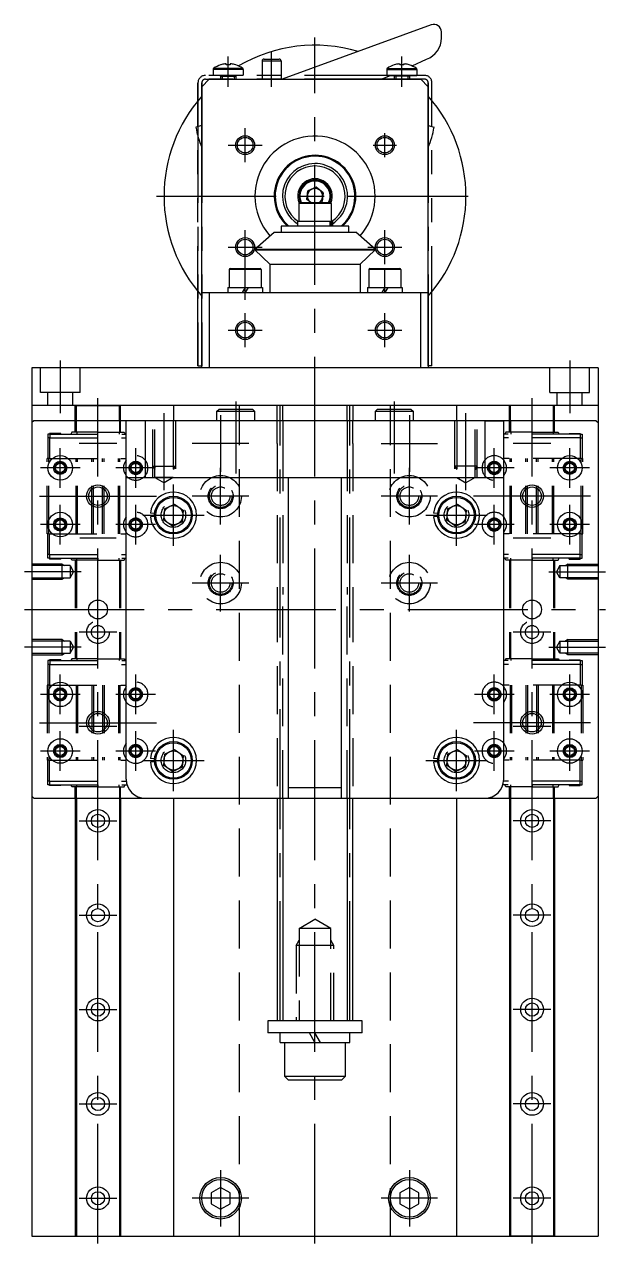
# Model space of a CAD drawing. Extents: x -61 to 509, y -23 to 512.
# Drawn here: x 355.1 to 509.1, y -2 to 321 of the extents above; entities that cross this region are included whole.
import ezdxf

# ---------------------------------------------------------------- set-up
doc = ezdxf.new("R2010")
doc.units = 0
for name, pattern in [('CENTER', [50.8, 31.75, -6.35, 6.35, -6.35]), ('DASHED', [19.05, 12.7, -6.35]), ('PHANTOM', [63.5, 31.75, -6.35, 6.35, -6.35, 6.35, -6.35])]:
    doc.linetypes.add(name, pattern=pattern)
doc.layers.get('0').update_dxf_attribs({"linetype": 'CONTINUOUS'})
doc.layers.add('CENTER', color=1, linetype='CENTER')

msp = doc.modelspace()

# ---------------------------------------------------------------- linework, layer by layer
at = {"color": 7, "linetype": 'CONTINUOUS'}
for p, q in [((462.94, 320.88), (423.43, 306.5)), ((465.62, 317.42), (465.62, 319)), ((407.13, 310.29), (407.14, 310.27)), ((408.61, 310.52), (408.25, 310.52)), ((408.61, 310.27), (408.61, 310.52)), ((409.99, 310.52), (409.64, 310.52)), ((409.64, 310.52), (409.64, 310.27)), ((411.11, 310.27), (411.11, 310.29)), ((418.12, 311.3), (418.12, 306.5)), ((418.12, 311.3), (423.12, 311.3)), ((418.62, 311.8), (422.62, 311.8)), ((423.12, 311.3), (423.12, 307.5)), ((453.14, 310.27), (453.13, 310.29)), ((454.25, 310.52), (454.61, 310.52)), ((454.61, 310.52), (454.61, 310.27)), ((455.64, 310.52), (455.99, 310.52)), ((455.64, 310.27), (455.64, 310.52)), ((457.11, 310.29), (457.11, 310.27)), ((457.87, 309.99), (461.67, 311.78)), ((405.12, 309.04), (405.12, 307.51)), ((413.12, 309.04), (405.12, 309.04)), ((413.12, 307.5), (405.12, 307.5)), ((412.97, 309.33), (405.27, 309.33)), ((407.12, 307.3), (411.12, 307.3)), ((407.12, 307.3), (407.12, 306.5)), ((411.12, 307.3), (411.12, 306.5)), ((413.12, 309.04), (413.12, 307.52)), ((423.12, 307.5), (423.12, 306.5)), ((449.69, 306.5), (452.16, 307.5)), ((451.12, 309.04), (451.12, 307.5)), ((451.12, 309.04), (459.12, 309.04)), ((451.12, 307.5), (459.12, 307.5)), ((451.27, 309.33), (458.97, 309.33)), ((457.12, 307.3), (453.12, 307.3)), ((453.12, 307.3), (453.12, 306.5)), ((457.12, 307.3), (457.12, 306.5)), ((459.12, 309.04), (459.12, 307.5)), ((404.12, 306.5), (402.12, 304.5)), ((402.12, 250), (402.12, 304.5)), ((404.12, 306.5), (460.12, 306.5)), ((462.12, 304.5), (460.12, 306.5)), ((462.12, 250), (462.12, 304.5)), ((402.12, 294.23), (400.54, 293.73)), ((462.12, 294.23), (463.7, 293.73)), ((432.43, 277.84), (430.25, 276.94)), ((434.3, 276.4), (432.43, 277.84)), ((429.94, 274.6), (430.25, 276.94)), ((430.98, 273.8), (429.94, 274.6)), ((434.3, 276.4), (433.99, 274.06)), ((436.37, 273.55), (427.87, 273.55)), ((427.87, 273.55), (427.87, 268.8)), ((428.12, 273.8), (436.12, 273.8)), ((430.88, 273.88), (430.99, 273.8)), ((433.35, 273.8), (433.99, 274.06)), ((436.37, 273.55), (436.37, 268.8)), ((436.15, 268.8), (427.52, 268.8)), ((427.52, 268.8), (427.52, 267.5)), ((436.15, 267.5), (436.15, 268.8)), ((436.15, 268.8), (436.45, 268.8)), ((436.45, 267.5), (436.45, 268.8)), ((436.72, 268.8), (436.45, 268.8)), ((436.72, 268.8), (436.72, 267.5)), ((416.2, 261.43), (421.3, 265.94)), ((421.3, 265.94), (442.94, 265.94)), ((441.12, 267.5), (423.12, 267.5)), ((423.12, 267.5), (423.12, 265.94)), ((441.12, 265.94), (441.12, 267.5)), ((448.05, 261.43), (442.94, 265.94)), ((416.2, 261.43), (448.05, 261.43)), ((416.2, 261.29), (416.2, 261.43)), ((416.2, 261.29), (448.05, 261.29)), ((416.2, 261.29), (420.12, 257.5)), ((448.05, 261.29), (444.12, 257.5)), ((448.05, 261.29), (448.05, 261.43)), ((417.87, 256.05), (409.37, 256.05)), ((409.37, 256.05), (409.37, 251.3)), ((409.62, 256.3), (417.62, 256.3)), ((417.87, 256.05), (417.87, 251.3)), ((420.12, 257.5), (420.12, 250)), ((420.12, 257.5), (444.12, 257.5)), ((444.12, 257.5), (444.12, 250)), ((446.37, 256.05), (446.37, 251.3)), ((454.87, 256.05), (446.37, 256.05)), ((446.62, 256.3), (454.62, 256.3)), ((454.87, 256.05), (454.87, 251.3)), ((402.12, 230), (402.12, 250)), ((402.12, 250), (404.12, 250)), ((404.12, 250), (460.12, 250)), ((404.12, 250), (404.12, 230)), ((409.02, 251.3), (418.22, 251.3)), ((409.02, 251.3), (409.02, 250)), ((413.62, 251.3), (412.81, 250)), ((414.43, 251.3), (413.62, 250)), ((418.22, 251.3), (418.22, 250)), ((446.02, 251.3), (455.22, 251.3)), ((446.02, 251.3), (446.02, 250)), ((450.62, 251.3), (449.81, 250)), ((451.43, 251.3), (450.62, 250)), ((455.22, 251.3), (455.22, 250)), ((460.12, 230), (460.12, 250)), ((460.12, 250), (462.12, 250)), ((462.12, 250), (462.12, 230)), ((507.12, 230), (357.12, 230)), ((357.12, 230), (357.12, 0)), ((460.12, 230), (404.12, 230)), ((507.12, 230), (507.12, 0)), ((507.12, 220), (357.12, 220)), ((368.62, 220), (380.62, 220)), ((368.62, 216), (368.62, 220)), ((368.92, 216), (368.92, 220)), ((380.32, 216), (380.32, 220)), ((380.62, 216), (380.62, 220)), ((394.62, 220), (394.62, 216)), ((422.12, 216), (422.12, 220)), ((423.62, 216), (423.62, 220)), ((440.62, 216), (440.62, 220)), ((442.12, 220), (442.12, 216)), ((469.62, 220), (469.62, 216)), ((495.62, 220), (483.62, 220)), ((483.62, 216), (483.62, 220)), ((483.92, 216), (483.92, 220)), ((495.32, 216), (495.32, 220)), ((495.62, 216), (495.62, 220)), ((406.12, 218.5), (406.72, 219.1)), ((406.12, 218.5), (416.12, 218.5)), ((406.12, 216), (406.12, 218.5)), ((406.72, 219.1), (415.52, 219.1)), ((415.52, 219.1), (416.12, 218.5)), ((416.12, 218.5), (416.12, 216)), ((448.12, 218.5), (448.72, 219.1)), ((448.12, 218.5), (458.12, 218.5)), ((448.12, 216), (448.12, 218.5)), ((448.72, 219.1), (457.52, 219.1)), ((457.52, 219.1), (458.12, 218.5)), ((458.12, 218.5), (458.12, 216)), ((357.62, 216), (357.12, 215.5)), ((357.62, 216), (357.12, 215.5)), ((357.12, 215.5), (357.12, 116.5)), ((357.12, 215.5), (357.12, 116.5)), ((506.62, 216), (357.62, 216)), ((382.12, 121), (382.12, 216)), ((387.12, 216), (382.12, 216)), ((387.12, 216), (387.12, 201)), ((477.12, 216), (477.12, 201)), ((477.12, 216), (482.12, 216)), ((482.12, 121), (482.12, 216)), ((506.62, 216), (507.12, 215.5)), ((506.62, 216), (507.12, 215.5)), ((507.12, 215.5), (507.12, 116.5)), ((507.12, 215.5), (507.12, 116.5)), ((382.12, 201), (482.12, 201)), ((425.12, 116), (425.12, 201)), ((439.12, 116), (439.12, 201)), ((392.22, 192.69), (394.88, 193.92)), ((394.88, 193.92), (397.28, 192.23)), ((467.22, 192.69), (469.88, 193.92)), ((469.88, 193.92), (472.28, 192.23)), ((389.64, 191.39), (388.54, 191.48)), ((389.64, 190.61), (388.54, 190.52)), ((392.22, 192.69), (391.96, 189.77)), ((397.02, 189.31), (397.28, 192.23)), ((464.64, 191.39), (463.54, 191.48)), ((464.64, 190.61), (463.54, 190.52)), ((467.22, 192.69), (466.96, 189.77)), ((472.02, 189.31), (472.28, 192.23)), ((394.36, 188.08), (391.96, 189.77)), ((394.36, 188.08), (397.02, 189.31)), ((469.36, 188.08), (466.96, 189.77)), ((469.36, 188.08), (472.02, 189.31)), ((389.64, 126.39), (388.54, 126.48)), ((392.22, 127.69), (391.96, 124.77)), ((392.22, 127.69), (394.88, 128.92)), ((394.88, 128.92), (397.28, 127.23)), ((397.02, 124.31), (397.28, 127.23)), ((464.64, 126.39), (463.54, 126.48)), ((467.22, 127.69), (466.96, 124.77)), ((467.22, 127.69), (469.88, 128.92)), ((469.88, 128.92), (472.28, 127.23)), ((472.02, 124.31), (472.28, 127.23)), ((389.64, 125.61), (388.54, 125.52)), ((394.36, 123.08), (391.96, 124.77)), ((394.36, 123.08), (397.02, 124.31)), ((464.64, 125.61), (463.54, 125.52)), ((469.36, 123.08), (466.96, 124.77)), ((469.36, 123.08), (472.02, 124.31)), ((357.62, 116), (357.12, 116.5)), ((357.62, 116), (357.12, 116.5)), ((425.12, 118.86), (439.12, 118.86)), ((506.62, 116), (507.12, 116.5)), ((506.62, 116), (507.12, 116.5)), ((357.62, 116), (506.62, 116)), ((357.62, 116), (506.62, 116)), ((368.62, 116), (368.62, 0)), ((368.92, 116), (368.92, 0)), ((380.32, 116), (380.32, 0)), ((380.62, 116), (380.62, 0)), ((387.12, 116), (425.12, 116)), ((394.62, 116), (394.62, 0)), ((421.12, 116), (443.12, 116)), ((422.12, 116), (422.12, 57)), ((423.62, 116), (423.62, 57)), ((425.12, 116), (439.12, 116)), ((439.12, 116), (477.12, 116)), ((440.62, 116), (440.62, 57)), ((442.12, 57), (442.12, 116)), ((469.62, 116), (469.62, 0)), ((483.62, 116), (483.62, 0)), ((483.92, 116), (483.92, 0)), ((495.32, 116), (495.32, 0)), ((495.62, 116), (495.62, 0)), ((444.62, 57), (419.62, 57)), ((419.62, 57), (419.62, 53.8)), ((442.12, 57), (422.12, 57)), ((444.62, 53.8), (444.62, 57)), ((444.62, 53.8), (419.62, 53.8)), ((441.32, 53.8), (422.92, 53.8)), ((422.92, 51.3), (422.92, 53.8)), ((432.12, 51.3), (430.68, 53.8)), ((433.56, 51.3), (432.12, 53.8)), ((441.32, 51.3), (441.32, 53.8)), ((422.92, 51.3), (441.32, 51.3)), ((424.12, 42.3), (424.12, 51.3)), ((440.12, 51.3), (440.12, 42.3)), ((440.12, 42.3), (424.12, 42.3)), ((425.12, 41.3), (424.12, 42.3)), ((440.12, 42.3), (439.12, 41.3)), ((439.12, 41.3), (425.12, 41.3)), ((407.12, 12.89), (404.62, 11.44)), ((404.62, 11.44), (404.62, 8.56)), ((409.62, 11.44), (407.12, 12.89)), ((409.62, 8.56), (409.62, 11.44)), ((457.12, 12.89), (454.62, 11.44)), ((454.62, 11.44), (454.62, 8.56)), ((459.62, 11.44), (457.12, 12.89)), ((459.62, 8.56), (459.62, 11.44)), ((404.62, 8.56), (407.12, 7.11)), ((407.12, 7.11), (409.62, 8.56)), ((454.62, 8.56), (457.12, 7.11)), ((457.12, 7.11), (459.62, 8.56)), ((357.12, 0), (507.12, 0)), ((368.62, 0), (380.62, 0)), ((495.62, 0), (483.62, 0))]:
    msp.add_line(p, q, dxfattribs=at)
at = {"color": 3, "linetype": 'PHANTOM'}
for p, q in [((461.12, 307.5), (403.12, 307.5)), ((401.12, 305.5), (401.12, 230.5)), ((401.12, 230.5), (401.12, 305.5)), ((402.12, 230.5), (402.12, 305.5)), ((402.12, 305.5), (402.12, 230.5)), ((403.12, 306.5), (461.12, 306.5)), ((461.12, 306.5), (403.12, 306.5)), ((462.12, 305.5), (462.12, 230.5)), ((462.12, 230.5), (462.12, 305.5)), ((463.12, 230.5), (463.12, 305.5)), ((401.12, 230.5), (402.12, 230.5)), ((463.12, 230.5), (462.12, 230.5))]:
    msp.add_line(p, q, dxfattribs=at)
at = {"color": 3, "linetype": 'CONTINUOUS'}
for p, q in [((407.5, 307.3), (407.5, 306.5)), ((410.74, 307.3), (410.74, 306.5)), ((453.5, 307.3), (453.5, 306.5)), ((456.74, 307.3), (456.74, 306.5))]:
    msp.add_line(p, q, dxfattribs=at)
at = {"color": 3, "linetype": 'DASHED'}
for p, q in [((359.37, 223.5), (359.37, 230)), ((369.87, 223.5), (369.87, 230)), ((494.37, 223.5), (494.37, 230)), ((504.87, 223.5), (504.87, 230)), ((369.87, 223.5), (359.37, 223.5)), ((361.32, 220), (361.32, 223.5)), ((367.92, 220), (367.92, 223.5)), ((494.37, 223.5), (504.87, 223.5)), ((496.32, 220), (496.32, 223.5)), ((502.92, 220), (502.92, 223.5)), ((412.12, 0), (412.12, 220)), ((452.12, 0), (452.12, 220)), ((368.62, 212.95), (368.62, 216)), ((368.92, 212.95), (368.92, 216)), ((380.32, 216), (380.32, 212.95)), ((380.62, 212.95), (380.62, 216)), ((389.12, 201), (389.12, 216)), ((389.66, 201), (389.66, 216)), ((394.58, 216), (394.58, 201)), ((395.12, 216), (395.12, 201)), ((422.12, 210), (422.12, 216)), ((422.12, 210), (422.12, 216)), ((423.62, 216), (423.62, 210)), ((423.62, 216), (423.62, 210)), ((440.62, 216), (440.62, 210)), ((440.62, 216), (440.62, 210)), ((442.12, 210), (442.12, 216)), ((442.12, 210), (442.12, 216)), ((469.12, 216), (469.12, 201)), ((469.66, 216), (469.66, 201)), ((474.58, 201), (474.58, 216)), ((475.12, 201), (475.12, 216)), ((483.62, 212.95), (483.62, 216)), ((483.92, 216), (483.92, 212.95)), ((495.32, 212.95), (495.32, 216)), ((495.62, 212.95), (495.62, 216)), ((361.82, 211.45), (361.32, 211.45)), ((361.32, 211.45), (361.32, 205.95)), ((361.37, 212.45), (361.37, 211.45)), ((361.87, 212.45), (361.37, 212.45)), ((361.82, 212.65), (361.82, 212.45)), ((364.82, 212.65), (361.82, 212.65)), ((361.82, 211.45), (382.12, 211.45)), ((361.82, 211.45), (361.82, 205.95)), ((361.87, 212.45), (382.12, 212.45)), ((361.87, 212.45), (361.87, 211.45)), ((364.82, 212.45), (364.82, 212.65)), ((367.69, 212.95), (367.39, 212.45)), ((368.99, 212.95), (367.69, 212.95)), ((368.99, 212.95), (368.99, 212.45)), ((374.62, 212.95), (368.99, 212.95)), ((374.62, 212.95), (380.25, 212.95)), ((374.62, 212.45), (374.62, 212.95)), ((380.25, 212.95), (380.25, 212.45)), ((380.25, 212.95), (381.55, 212.95)), ((381.55, 212.95), (381.85, 212.45)), ((422.12, 210), (422.12, 170)), ((422.12, 210), (422.12, 170)), ((423.62, 210), (423.62, 170)), ((423.62, 210), (423.62, 170)), ((440.62, 210), (440.62, 170)), ((440.62, 210), (440.62, 170)), ((442.12, 210), (442.12, 170)), ((442.12, 210), (442.12, 170)), ((502.37, 212.45), (482.12, 212.45)), ((502.42, 211.45), (482.12, 211.45)), ((482.69, 212.95), (482.39, 212.45)), ((483.99, 212.95), (482.69, 212.95)), ((483.99, 212.95), (483.99, 212.45)), ((489.62, 212.95), (483.99, 212.95)), ((489.62, 212.95), (495.25, 212.95)), ((489.62, 212.45), (489.62, 212.95)), ((495.25, 212.95), (495.25, 212.45)), ((495.25, 212.95), (496.55, 212.95)), ((496.55, 212.95), (496.85, 212.45)), ((499.42, 212.45), (499.42, 212.65)), ((499.42, 212.65), (502.42, 212.65)), ((502.37, 212.45), (502.37, 211.45)), ((502.37, 212.45), (502.87, 212.45)), ((502.42, 212.65), (502.42, 212.45)), ((502.42, 211.45), (502.42, 205.95)), ((502.42, 211.45), (502.92, 211.45)), ((502.87, 212.45), (502.87, 211.45)), ((502.92, 211.45), (502.92, 205.95)), ((361.12, 186.05), (361.12, 205.95)), ((361.62, 205.95), (361.12, 205.95)), ((361.62, 205.95), (382.12, 205.95)), ((361.62, 186.05), (361.62, 205.95)), ((368.82, 186.05), (368.82, 205.95)), ((369.22, 186.05), (369.22, 205.95)), ((373.02, 186.05), (373.02, 205.95)), ((373.42, 186.05), (373.42, 205.95)), ((375.82, 186.05), (375.82, 205.95)), ((376.22, 186.05), (376.22, 205.95)), ((380.02, 186.05), (380.02, 205.95)), ((380.42, 186.05), (380.42, 205.95)), ((389.12, 204), (395.12, 204)), ((389.12, 204), (389.66, 203.06)), ((395.12, 204), (394.58, 203.06)), ((475.12, 204), (469.12, 204)), ((469.12, 204), (469.66, 203.06)), ((475.12, 204), (474.58, 203.06)), ((502.62, 205.95), (482.12, 205.95)), ((483.82, 186.05), (483.82, 205.95)), ((484.22, 186.05), (484.22, 205.95)), ((488.02, 186.05), (488.02, 205.95)), ((488.42, 186.05), (488.42, 205.95)), ((490.82, 186.05), (490.82, 205.95)), ((491.22, 186.05), (491.22, 205.95)), ((495.02, 186.05), (495.02, 205.95)), ((495.42, 186.05), (495.42, 205.95)), ((502.62, 186.05), (502.62, 205.95)), ((502.62, 205.95), (503.12, 205.95)), ((503.12, 186.05), (503.12, 205.95)), ((389.66, 201), (392.12, 199.58)), ((394.58, 201), (389.66, 201)), ((394.58, 201), (392.12, 199.58)), ((469.66, 201), (474.58, 201)), ((469.66, 201), (472.12, 199.58)), ((474.58, 201), (472.12, 199.58)), ((361.62, 186.05), (361.12, 186.05)), ((361.32, 180.55), (361.32, 186.05)), ((361.62, 186.05), (382.12, 186.05)), ((361.82, 180.55), (361.82, 186.05)), ((502.62, 186.05), (482.12, 186.05)), ((502.42, 180.55), (502.42, 186.05)), ((502.62, 186.05), (503.12, 186.05)), ((502.92, 180.55), (502.92, 186.05)), ((365.12, 178), (357.12, 178)), ((361.82, 180.55), (361.32, 180.55)), ((361.37, 179.55), (361.37, 180.55)), ((361.87, 179.55), (361.37, 179.55)), ((361.82, 180.55), (382.12, 180.55)), ((361.82, 179.55), (361.82, 179.35)), ((364.82, 179.35), (361.82, 179.35)), ((361.87, 179.55), (361.87, 180.55)), ((361.87, 179.55), (382.12, 179.55)), ((364.82, 179.35), (364.82, 179.55)), ((365.12, 178), (365.78, 177.62)), ((365.12, 174), (365.12, 178)), ((367.69, 179.05), (367.39, 179.55)), ((368.99, 179.05), (367.69, 179.05)), ((368.62, 179.05), (368.62, 152.95)), ((368.92, 179.05), (368.92, 152.95)), ((368.99, 179.05), (368.99, 179.55)), ((374.62, 179.05), (368.99, 179.05)), ((374.62, 179.55), (374.62, 179.05)), ((374.62, 179.05), (380.25, 179.05)), ((380.25, 179.05), (380.25, 179.55)), ((380.25, 179.05), (381.55, 179.05)), ((380.32, 179.05), (380.32, 152.95)), ((380.62, 179.05), (380.62, 152.95)), ((381.55, 179.05), (381.85, 179.55)), ((502.42, 180.55), (482.12, 180.55)), ((502.37, 179.55), (482.12, 179.55)), ((482.69, 179.05), (482.39, 179.55)), ((483.99, 179.05), (482.69, 179.05)), ((483.62, 179.05), (483.62, 152.95)), ((483.92, 179.05), (483.92, 152.95)), ((483.99, 179.05), (483.99, 179.55)), ((489.62, 179.05), (483.99, 179.05)), ((489.62, 179.55), (489.62, 179.05)), ((489.62, 179.05), (495.25, 179.05)), ((495.25, 179.05), (495.25, 179.55)), ((495.25, 179.05), (496.55, 179.05)), ((495.32, 179.05), (495.32, 152.95)), ((495.62, 179.05), (495.62, 152.95)), ((496.55, 179.05), (496.85, 179.55)), ((499.12, 178), (498.46, 177.62)), ((499.12, 178), (507.12, 178)), ((499.12, 174), (499.12, 178)), ((499.42, 179.35), (499.42, 179.55)), ((499.42, 179.35), (502.42, 179.35)), ((502.37, 179.55), (502.37, 180.55)), ((502.37, 179.55), (502.87, 179.55)), ((502.42, 180.55), (502.92, 180.55)), ((502.42, 179.55), (502.42, 179.35)), ((502.87, 179.55), (502.87, 180.55)), ((367.22, 177.62), (357.12, 177.62)), ((367.22, 177.62), (368.16, 176)), ((367.22, 177.62), (367.22, 174.38)), ((367.22, 174.38), (368.16, 176)), ((497.02, 177.62), (496.09, 176)), ((497.02, 174.38), (496.09, 176)), ((497.02, 177.62), (507.12, 177.62)), ((497.02, 177.62), (497.02, 174.38)), ((357.12, 174.38), (367.22, 174.38)), ((357.12, 174), (365.12, 174)), ((365.12, 174), (365.78, 174.38)), ((507.12, 174.38), (497.02, 174.38)), ((499.12, 174), (498.46, 174.38)), ((507.12, 174), (499.12, 174)), ((422.12, 170), (422.12, 116)), ((423.62, 116), (423.62, 170)), ((440.62, 116), (440.62, 170)), ((442.12, 170), (442.12, 116)), ((365.12, 158), (357.12, 158)), ((367.22, 157.62), (357.12, 157.62)), ((365.12, 158), (365.78, 157.62)), ((365.12, 154), (365.12, 158)), ((367.22, 157.62), (368.16, 156)), ((367.22, 157.62), (367.22, 154.38)), ((367.22, 154.38), (368.16, 156)), ((497.02, 157.62), (496.09, 156)), ((497.02, 154.38), (496.09, 156)), ((497.02, 157.62), (507.12, 157.62)), ((497.02, 157.62), (497.02, 154.38)), ((499.12, 158), (498.46, 157.62)), ((499.12, 158), (507.12, 158)), ((499.12, 154), (499.12, 158)), ((357.12, 154.38), (367.22, 154.38)), ((357.12, 154), (365.12, 154)), ((361.37, 152.45), (361.37, 151.45)), ((361.87, 152.45), (361.37, 152.45)), ((361.82, 152.45), (361.82, 152.65)), ((364.82, 152.65), (361.82, 152.65)), ((361.87, 152.45), (382.12, 152.45)), ((361.87, 152.45), (361.87, 151.45)), ((364.82, 152.65), (364.82, 152.45)), ((365.12, 154), (365.78, 154.38)), ((367.69, 152.95), (367.39, 152.45)), ((368.99, 152.95), (367.69, 152.95)), ((374.62, 152.95), (368.99, 152.95)), ((368.99, 152.95), (368.99, 152.45)), ((374.62, 152.95), (380.25, 152.95)), ((374.62, 152.45), (374.62, 152.95)), ((380.25, 152.95), (381.55, 152.95)), ((380.25, 152.95), (380.25, 152.45)), ((381.55, 152.95), (381.85, 152.45)), ((502.37, 152.45), (482.12, 152.45)), ((482.69, 152.95), (482.39, 152.45)), ((483.99, 152.95), (482.69, 152.95)), ((489.62, 152.95), (483.99, 152.95)), ((483.99, 152.95), (483.99, 152.45)), ((489.62, 152.95), (495.25, 152.95)), ((489.62, 152.45), (489.62, 152.95)), ((495.25, 152.95), (495.25, 152.45)), ((495.25, 152.95), (496.55, 152.95)), ((496.55, 152.95), (496.85, 152.45)), ((507.12, 154.38), (497.02, 154.38)), ((499.12, 154), (498.46, 154.38)), ((507.12, 154), (499.12, 154)), ((499.42, 152.65), (499.42, 152.45)), ((499.42, 152.65), (502.42, 152.65)), ((502.37, 152.45), (502.37, 151.45)), ((502.37, 152.45), (502.87, 152.45)), ((502.42, 152.45), (502.42, 152.65)), ((502.87, 152.45), (502.87, 151.45)), ((361.32, 151.45), (361.32, 145.95)), ((361.82, 151.45), (361.32, 151.45)), ((361.82, 151.45), (382.12, 151.45)), ((361.82, 151.45), (361.82, 145.95)), ((502.42, 151.45), (482.12, 151.45)), ((502.42, 151.45), (502.42, 145.95)), ((502.42, 151.45), (502.92, 151.45)), ((502.92, 151.45), (502.92, 145.95)), ((361.12, 145.95), (361.12, 126.05)), ((361.62, 145.95), (361.12, 145.95)), ((361.62, 145.95), (382.12, 145.95)), ((361.62, 145.95), (361.62, 126.05)), ((368.82, 145.95), (368.82, 126.05)), ((369.22, 145.95), (369.22, 126.05)), ((373.02, 145.95), (373.02, 126.05)), ((373.42, 145.95), (373.42, 126.05)), ((375.82, 145.95), (375.82, 126.05)), ((376.22, 145.95), (376.22, 126.05)), ((380.02, 145.95), (380.02, 126.05)), ((380.42, 145.95), (380.42, 126.05)), ((502.62, 145.95), (482.12, 145.95)), ((483.82, 145.95), (483.82, 126.05)), ((484.22, 145.95), (484.22, 126.05)), ((488.02, 145.95), (488.02, 126.05)), ((488.42, 145.95), (488.42, 126.05)), ((490.82, 145.95), (490.82, 126.05)), ((491.22, 145.95), (491.22, 126.05)), ((495.02, 145.95), (495.02, 126.05)), ((495.42, 145.95), (495.42, 126.05)), ((502.62, 145.95), (502.62, 126.05)), ((502.62, 145.95), (503.12, 145.95)), ((503.12, 145.95), (503.12, 126.05)), ((361.62, 126.05), (361.12, 126.05)), ((361.32, 120.55), (361.32, 126.05)), ((361.62, 126.05), (382.12, 126.05)), ((361.82, 120.55), (361.82, 126.05)), ((502.62, 126.05), (482.12, 126.05)), ((502.42, 120.55), (502.42, 126.05)), ((502.62, 126.05), (503.12, 126.05)), ((502.92, 120.55), (502.92, 126.05)), ((361.82, 120.55), (361.32, 120.55)), ((361.37, 119.55), (361.37, 120.55)), ((361.87, 119.55), (361.37, 119.55)), ((361.82, 120.55), (382.14, 120.55)), ((361.82, 119.35), (361.82, 119.55)), ((361.87, 119.55), (361.87, 120.55)), ((361.87, 119.55), (382.34, 119.55)), ((364.82, 119.55), (364.82, 119.35)), ((367.69, 119.05), (367.39, 119.55)), ((368.99, 119.05), (368.99, 119.55)), ((374.62, 119.55), (374.62, 119.05)), ((380.25, 119.05), (380.25, 119.55)), ((381.55, 119.05), (381.85, 119.55)), ((502.37, 119.55), (481.91, 119.55)), ((502.42, 120.55), (482.1, 120.55)), ((482.69, 119.05), (482.39, 119.55)), ((483.99, 119.05), (483.99, 119.55)), ((489.62, 119.55), (489.62, 119.05)), ((495.25, 119.05), (495.25, 119.55)), ((496.55, 119.05), (496.85, 119.55)), ((499.42, 119.55), (499.42, 119.35)), ((502.37, 119.55), (502.37, 120.55)), ((502.37, 119.55), (502.87, 119.55)), ((502.42, 120.55), (502.92, 120.55)), ((502.42, 119.35), (502.42, 119.55)), ((502.87, 119.55), (502.87, 120.55)), ((364.82, 119.35), (361.82, 119.35)), ((368.99, 119.05), (367.69, 119.05)), ((368.62, 116), (368.62, 119.05)), ((368.92, 116), (368.92, 119.05)), ((374.62, 119.05), (368.99, 119.05)), ((374.62, 119.05), (380.25, 119.05)), ((380.25, 119.05), (381.55, 119.05)), ((380.32, 119.05), (380.32, 116)), ((380.62, 116), (380.62, 119.05)), ((483.99, 119.05), (482.69, 119.05)), ((483.62, 116), (483.62, 119.05)), ((483.92, 119.05), (483.92, 116)), ((489.62, 119.05), (483.99, 119.05)), ((489.62, 119.05), (495.25, 119.05)), ((495.25, 119.05), (496.55, 119.05)), ((495.32, 116), (495.32, 119.05)), ((495.62, 116), (495.62, 119.05)), ((499.42, 119.35), (502.42, 119.35)), ((427.93, 81.5), (432.12, 83.92)), ((436.31, 81.5), (427.93, 81.5)), ((427.93, 81.5), (427.93, 57)), ((436.31, 81.5), (432.12, 83.92)), ((436.31, 57), (436.31, 81.5)), ((427.12, 77), (427.93, 78.41)), ((437.12, 77), (436.31, 78.41)), ((437.12, 77), (427.12, 77)), ((427.12, 77), (427.12, 57)), ((437.12, 57), (437.12, 77))]:
    msp.add_line(p, q, dxfattribs=at)
at = {"color": 3, "linetype": 'CONTINUOUS'}
for centre, radius in [((413.62, 289), 2.5), ((450.62, 289), 2.5), ((413.62, 262), 2.5), ((450.62, 262), 2.5), ((413.62, 240), 2.5), ((450.62, 240), 2.5), ((364.62, 203.5), 1.5), ((499.62, 203.5), 1.5), ((374.62, 196), 3), ((489.62, 196), 3), ((364.62, 188.5), 1.5), ((499.62, 188.5), 1.5), ((364.62, 143.5), 1.5), ((499.62, 143.5), 1.5), ((374.62, 136), 3), ((489.62, 136), 3), ((364.62, 128.5), 1.5), ((499.62, 128.5), 1.5)]:
    msp.add_circle(centre, radius, dxfattribs=at)
at = {"color": 7, "linetype": 'CONTINUOUS'}
for centre, radius in [((413.62, 289), 2.07), ((450.62, 289), 2.07), ((413.62, 262), 2.07), ((450.62, 262), 2.07), ((413.62, 240), 2.07), ((450.62, 240), 2.07), ((364.62, 203.5), 3.25), ((499.62, 203.5), 3.25), ((364.62, 203.5), 1.75), ((364.62, 203.5), 1.23), ((499.62, 203.5), 1.75), ((499.62, 203.5), 1.23), ((374.62, 196), 2.46), ((489.62, 196), 2.46), ((394.62, 191), 5), ((394.62, 191), 4.7), ((469.62, 191), 5), ((469.62, 191), 4.7), ((364.62, 188.5), 3.25), ((499.62, 188.5), 3.25), ((364.62, 188.5), 1.75), ((364.62, 188.5), 1.23), ((499.62, 188.5), 1.75), ((499.62, 188.5), 1.23), ((374.62, 166), 2.5), ((489.62, 166), 2.5), ((364.62, 143.5), 3.25), ((499.62, 143.5), 3.25), ((364.62, 143.5), 1.75), ((364.62, 143.5), 1.23), ((499.62, 143.5), 1.75), ((499.62, 143.5), 1.23), ((374.62, 136), 2.46), ((489.62, 136), 2.46), ((364.62, 128.5), 3.25), ((364.62, 128.5), 1.75), ((364.62, 128.5), 1.23), ((394.62, 126), 5), ((394.62, 126), 4.7), ((469.62, 126), 5), ((469.62, 126), 4.7), ((499.62, 128.5), 3.25), ((499.62, 128.5), 1.75), ((499.62, 128.5), 1.23), ((374.62, 110), 3), ((374.62, 110), 1.75), ((489.62, 110), 3), ((489.62, 110), 1.75), ((374.62, 85), 3), ((489.62, 85), 3), ((374.62, 85), 1.75), ((489.62, 85), 1.75), ((374.62, 60), 3), ((374.62, 60), 1.75), ((489.62, 60), 3), ((489.62, 60), 1.75), ((374.62, 35), 3), ((374.62, 35), 1.75), ((489.62, 35), 3), ((489.62, 35), 1.75), ((374.62, 10), 3), ((407.12, 10), 5.5), ((407.12, 10), 5), ((457.12, 10), 5.5), ((457.12, 10), 5), ((489.62, 10), 3), ((374.62, 10), 1.75), ((489.62, 10), 1.75)]:
    msp.add_circle(centre, radius, dxfattribs=at)
at = {"color": 3, "linetype": 'DASHED'}
for centre, radius in [((384.62, 203.5), 1.75), ((384.62, 203.5), 1.5), ((384.62, 203.5), 1.23), ((479.62, 203.5), 1.75), ((479.62, 203.5), 1.5), ((479.62, 203.5), 1.23), ((407.12, 196), 5.5), ((457.12, 196), 5.5), ((407.12, 196), 3.3), ((407.12, 196), 3), ((407.12, 196), 2.46), ((457.12, 196), 3.3), ((457.12, 196), 3), ((457.12, 196), 2.46), ((394.62, 191), 3.25), ((469.62, 191), 3.25), ((384.62, 188.5), 1.75), ((384.62, 188.5), 1.5), ((384.62, 188.5), 1.23), ((479.62, 188.5), 1.75), ((479.62, 188.5), 1.5), ((479.62, 188.5), 1.23), ((407.12, 173), 5.5), ((457.12, 173), 5.5), ((407.12, 173), 3.3), ((407.12, 173), 3), ((407.12, 173), 2.46), ((457.12, 173), 3.3), ((457.12, 173), 3), ((457.12, 173), 2.46), ((374.62, 160), 3), ((374.62, 160), 1.75), ((489.62, 160), 3), ((489.62, 160), 1.75), ((384.62, 143.5), 1.75), ((384.62, 143.5), 1.5), ((384.62, 143.5), 1.23), ((479.62, 143.5), 1.75), ((479.62, 143.5), 1.5), ((479.62, 143.5), 1.23), ((384.62, 128.5), 1.75), ((384.62, 128.5), 1.5), ((384.62, 128.5), 1.23), ((394.62, 126), 3.25), ((469.62, 126), 3.25), ((479.62, 128.5), 1.75), ((479.62, 128.5), 1.5), ((479.62, 128.5), 1.23)]:
    msp.add_circle(centre, radius, dxfattribs=at)
for centre in [(394.62, 191), (469.62, 191), (394.62, 126), (469.62, 126)]:
    msp.add_circle(centre, 2.54)
at = {"color": 7, "linetype": 'CONTINUOUS'}
for centre, radius, start, end in [((463.62, 319), 2, 0, 110), ((459.62, 317.42), 6, 290, 0), ((432.12, 275.5), 40, 73.3767, 120.4236), ((409.12, 304.1), 6.5, 107.8626, 126.3584), ((409.12, 304.1), 6.48, 97.6968, 107.8351), ((409.12, 303.11), 7.18, 85.8857, 94.1143), ((409.12, 304.1), 6.48, 72.1649, 82.3032), ((409.12, 304.1), 6.5, 53.6416, 72.1374), ((418.62, 311.3), 0.5, 90, 180), ((422.62, 311.3), 0.5, 0, 90), ((455.12, 304.1), 6.5, 107.8626, 126.3584), ((455.12, 304.1), 6.48, 97.6968, 107.8351), ((455.12, 303.11), 7.18, 85.8857, 94.1143), ((455.12, 304.1), 6.48, 72.1649, 82.3032), ((455.12, 304.1), 6.5, 53.6416, 72.1374), ((405.48, 309.04), 0.36, 126.3584, 180), ((406.92, 307.3), 0.2, 360, 90), ((411.32, 307.3), 0.2, 90, 180), ((412.76, 309.04), 0.36, 360, 53.6416), ((451.48, 309.04), 0.36, 126.3584, 180), ((452.92, 307.3), 0.2, 0, 90), ((457.32, 307.3), 0.2, 90, 180), ((458.76, 309.04), 0.36, 0, 53.6416), ((432.12, 275.5), 40, 138.5904, 180), ((432.12, 275.5), 40, 318.5904, 41.4096), ((426.39, 298.5), 26.28, 190.4514, 202.5815), ((432.12, 275.5), 15.93, 318.5389, 180), ((437.85, 298.5), 26.28, 337.4185, 349.5486), ((432.12, 275.5), 10.82, 312.3244, 180), ((432.12, 275.5), 10.57, 310.8214, 180), ((432.12, 275.5), 8.63, 302.2037, 180), ((432.12, 275.5), 8, 303.1229, 236.8771), ((432.12, 275.5), 4.6, 336.5437, 203.4563), ((432.12, 275.5), 4.25, 336.4218, 203.5782), ((432.12, 275.5), 4, 334.8493, 205.1507), ((432.12, 275.5), 40, 180, 221.4096), ((432.12, 275.5), 15.93, 180, 221.2496), ((432.12, 275.5), 10.82, 180, 227.6756), ((432.12, 275.5), 10.57, 180, 229.1786), ((432.12, 275.5), 8.63, 180, 237.7963), ((432.12, 275.5), 2.04, 172.4483, 232.4483), ((432.12, 275.5), 2.04, 112.4483, 172.4483), ((432.12, 275.5), 2.04, 52.4483, 112.4483), ((432.12, 275.5), 2.04, 303.6418, 352.4483), ((432.12, 275.5), 2.04, 352.4483, 52.4483), ((428.12, 273.55), 0.25, 90, 180), ((436.12, 273.55), 0.25, 0, 90), ((409.62, 256.05), 0.25, 90, 180), ((417.62, 256.05), 0.25, 0, 90), ((446.62, 256.05), 0.25, 90, 180), ((454.62, 256.05), 0.25, 0, 90), ((384.62, 203.5), 3.25, 140.2849, 219.7151), ((479.62, 203.5), 3.25, 320.2849, 39.7151), ((394.62, 191), 6.1, 184.5, 175.5), ((469.62, 191), 6.1, 184.5, 175.5), ((384.62, 188.5), 3.25, 140.2849, 219.7151), ((479.62, 188.5), 3.25, 320.2849, 39.7151), ((384.62, 143.5), 3.25, 140.2849, 219.7151), ((479.62, 143.5), 3.25, 320.2849, 39.7151), ((384.62, 128.5), 3.25, 140.2849, 219.7151), ((394.62, 126), 6.1, 184.5, 175.5), ((469.62, 126), 6.1, 184.5, 175.5), ((479.62, 128.5), 3.25, 320.2849, 39.7151), ((387.12, 121), 5, 180, 270), ((477.12, 121), 5, 270, 360)]:
    msp.add_arc(centre, radius, start, end, dxfattribs=at)
at = {"color": 3, "linetype": 'PHANTOM'}
for centre, radius, start, end in [((403.12, 305.5), 2, 90, 180), ((461.12, 305.5), 2, 0, 90), ((403.12, 305.5), 1, 90, 180), ((461.12, 305.5), 1, 0, 90)]:
    msp.add_arc(centre, radius, start, end, dxfattribs=at)
at = {"color": 3, "linetype": 'DASHED'}
for centre, start, end in [((384.62, 203.5), 219.7151, 140.2849), ((479.62, 203.5), 39.7151, 320.2849), ((384.62, 188.5), 219.7151, 140.2849), ((479.62, 188.5), 39.7151, 320.2849), ((384.62, 143.5), 219.7151, 140.2849), ((479.62, 143.5), 39.7151, 320.2849), ((384.62, 128.5), 219.7151, 140.2849), ((479.62, 128.5), 39.7151, 320.2849)]:
    msp.add_arc(centre, 3.25, start, end, dxfattribs=at)
at = {"layer": 'CENTER', "color": 1, "linetype": 'CENTER'}
for p, q in [((432.12, -2), (432.12, 317.5)), ((420.62, 304.5), (420.62, 313.8)), ((409.12, 304.5), (409.12, 312.52)), ((455.12, 304.5), (455.12, 312.52)), ((413.62, 284.5), (413.62, 293.5)), ((450.62, 285.85), (450.62, 292.15)), ((409.12, 289), (418.12, 289)), ((447.51, 289), (453.73, 289)), ((390.12, 275.5), (474.12, 275.5)), ((413.62, 257.5), (413.62, 266.5)), ((450.62, 257.5), (450.62, 266.5)), ((409.12, 262), (418.12, 262)), ((446.12, 262), (455.12, 262)), ((413.62, 248), (413.62, 258.3)), ((450.62, 250), (450.62, 256.3)), ((413.62, 235.5), (413.62, 244.5)), ((450.62, 235.5), (450.62, 244.5)), ((409.12, 240), (418.12, 240)), ((446.12, 240), (455.12, 240)), ((364.62, 232), (364.62, 218)), ((499.62, 232), (499.62, 218)), ((374.62, -2), (374.62, 222)), ((411.12, 221.1), (411.12, 202)), ((422.87, 57), (422.87, 220)), ((441.37, 57), (441.37, 220)), ((453.12, 221.1), (453.12, 202)), ((489.62, -2), (489.62, 222)), ((392.12, 197.58), (392.12, 218)), ((407.12, 217.5), (407.12, 202.5)), ((457.12, 217.5), (457.12, 202.5)), ((472.12, 197.58), (472.12, 218)), ((379.62, 210), (369.62, 210)), ((414.62, 210), (399.62, 210)), ((449.62, 210), (464.62, 210)), ((494.62, 210), (484.62, 210)), ((364.62, 198.25), (364.62, 208.75)), ((384.62, 198.25), (384.62, 208.75)), ((479.62, 198.25), (479.62, 208.75)), ((499.62, 198.25), (499.62, 208.75)), ((369.87, 203.5), (359.37, 203.5)), ((389.87, 203.5), (379.37, 203.5)), ((407.12, 188.5), (407.12, 203.5)), ((457.12, 188.5), (457.12, 203.5)), ((484.87, 203.5), (474.37, 203.5)), ((504.87, 203.5), (494.37, 203.5)), ((394.62, 182.9), (394.62, 199.1)), ((469.62, 182.9), (469.62, 199.1)), ((359.12, 196), (390.12, 196)), ((414.62, 196), (399.62, 196)), ((464.62, 196), (449.62, 196)), ((505.12, 196), (474.12, 196)), ((364.62, 183.25), (364.62, 193.75)), ((384.62, 183.25), (384.62, 193.75)), ((386.52, 191), (402.72, 191)), ((461.52, 191), (477.72, 191)), ((479.62, 183.25), (479.62, 193.75)), ((499.62, 183.25), (499.62, 193.75)), ((369.87, 188.5), (359.37, 188.5)), ((389.87, 188.5), (379.37, 188.5)), ((484.87, 188.5), (474.37, 188.5)), ((504.87, 188.5), (494.37, 188.5)), ((369.82, 185), (379.42, 185)), ((484.62, 185), (494.62, 185)), ((407.12, 165.5), (407.12, 180.5)), ((457.12, 165.5), (457.12, 180.5)), ((370.16, 176), (355.12, 176)), ((494.09, 176), (509.12, 176)), ((414.62, 173), (399.62, 173)), ((464.62, 173), (449.62, 173)), ((355.12, 166), (509.12, 166)), ((379.62, 160), (369.62, 160)), ((494.62, 160), (484.62, 160)), ((370.16, 156), (355.12, 156)), ((494.09, 156), (509.12, 156)), ((364.62, 138.25), (364.62, 148.75)), ((384.62, 138.25), (384.62, 148.75)), ((479.62, 138.25), (479.62, 148.75)), ((499.62, 138.25), (499.62, 148.75)), ((369.87, 143.5), (359.37, 143.5)), ((389.87, 143.5), (379.37, 143.5)), ((484.87, 143.5), (474.37, 143.5)), ((504.87, 143.5), (494.37, 143.5)), ((359.12, 136), (390.12, 136)), ((505.12, 136), (474.12, 136)), ((364.62, 123.25), (364.62, 133.75)), ((379.62, 135), (369.62, 135)), ((384.62, 123.25), (384.62, 133.75)), ((394.62, 117.9), (394.62, 134.1)), ((469.62, 117.9), (469.62, 134.1)), ((479.62, 123.25), (479.62, 133.75)), ((494.62, 135), (484.62, 135)), ((499.62, 123.25), (499.62, 133.75)), ((369.87, 128.5), (359.37, 128.5)), ((389.87, 128.5), (379.37, 128.5)), ((386.52, 126), (402.72, 126)), ((461.52, 126), (477.72, 126)), ((484.87, 128.5), (474.37, 128.5)), ((504.87, 128.5), (494.37, 128.5)), ((369.62, 110), (379.62, 110)), ((494.62, 110), (484.62, 110)), ((369.62, 85), (379.62, 85)), ((494.62, 85), (484.62, 85)), ((369.62, 60), (379.62, 60)), ((494.62, 60), (484.62, 60)), ((369.62, 35), (379.62, 35)), ((494.62, 35), (484.62, 35)), ((407.12, 17.5), (407.12, 2.5)), ((457.12, 17.5), (457.12, 2.5)), ((369.62, 10), (379.62, 10)), ((414.62, 10), (399.62, 10)), ((464.62, 10), (449.62, 10)), ((494.62, 10), (484.62, 10))]:
    msp.add_line(p, q, dxfattribs=at)

doc.saveas('drawing.dxf')
